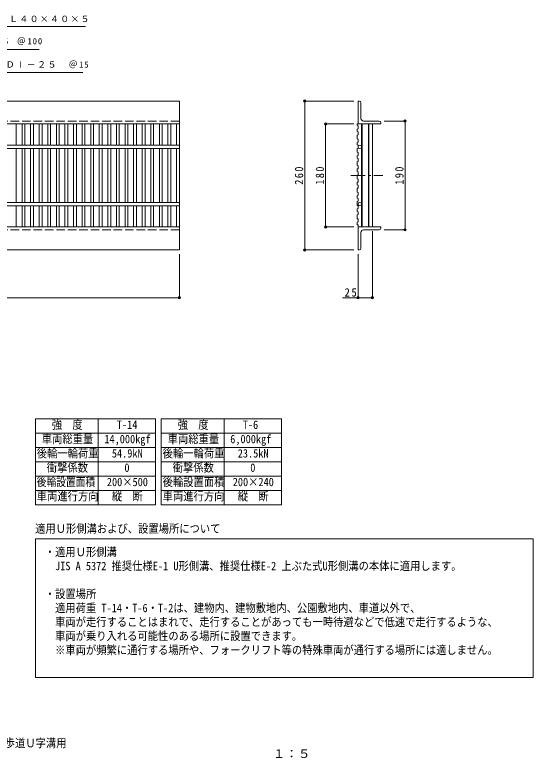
# Model space of a CAD drawing. Units: millimetres, scale not verified. Extents: x -905 to 910, y -686 to 619.
# Drawn here: x 4 to 910, y -680 to 619 of the extents above; entities that cross this region are included whole.
import ezdxf
from ezdxf.enums import TextEntityAlignment as Align

# ---------------------------------------------------------------- set-up
doc = ezdxf.new("R2010")
doc.units = ezdxf.units.MM
doc.header["$LTSCALE"] = 5
doc.header["$PDMODE"] = 32
doc.header["$PDSIZE"] = 4
doc.linetypes.add('CHAIN1', pattern=[8, 5, -1, 1, -1])
doc.linetypes.add('DASHED3', pattern=[4, 3, -1])
for name, color, linetype, lineweight in [('1-1_1-1ﾚｲﾔ', 2, 'Continuous', 9), ('1-2_1-2ﾚｲﾔ', 3, 'Continuous', 9), ('1-4_1-4ﾚｲﾔ', 7, 'Continuous', 9), ('1-5_1-5ﾚｲﾔ', 7, 'Continuous', 9), ('F-5_F-5ﾚｲﾔ', 7, 'Continuous', 9)]:
    doc.layers.add(name, color=color, linetype=linetype, lineweight=lineweight)
doc.layers.add('F-4_F-4ﾚｲﾔ', color=2, linetype='Continuous')
doc.styles.add('ＭＳ ゴシック', font='')
doc.styles.get('ＭＳ ゴシック').set_extended_font_data('MS Gothic')

msp = doc.modelspace()

# ---------------------------------------------------------------- linework, layer by layer
at = {"layer": '1-1_1-1ﾚｲﾔ'}
for p, q in [((-703.29, 468.158), (291.71, 468.158)), ((291.71, 428.158), (291.71, 468.158)), ((606.054, 468.158), (604.054, 468.158)), ((604.054, 468.158), (604.054, 428.159)), ((609.054, 465.158), (609.054, 437.658)), ((641.054, 433.158), (613.554, 433.158)), ((644.054, 430.158), (644.054, 428.159)), ((-703.29, 428.158), (291.71, 428.158)), ((604.054, 428.159), (644.054, 428.159)), ((-703.29, 248.158), (291.71, 248.158)), ((291.71, 248.158), (291.71, 208.158)), ((604.054, 248.158), (644.054, 248.158)), ((604.054, 208.158), (604.054, 248.158)), ((644.054, 246.158), (644.054, 248.158)), ((609.054, 211.158), (609.054, 238.658)), ((641.054, 243.158), (613.554, 243.158)), ((-703.29, 208.158), (291.71, 208.158)), ((604.054, 208.158), (606.054, 208.158))]:
    msp.add_line(p, q, dxfattribs=at)
at = {"layer": '1-1_1-1ﾚｲﾔ', "linetype": 'DASHED3'}
for p, q in [((-703.29, 433.158), (291.71, 433.158)), ((-703.29, 243.158), (291.71, 243.158))]:
    msp.add_line(p, q, dxfattribs=at)
at = {"layer": '1-1_1-1ﾚｲﾔ'}
for centre, radius, start, end in [((606.054, 465.158), 3, 0, 90), ((613.554, 437.658), 4.5, 180, 270), ((641.054, 430.158), 3, 0, 90), ((613.554, 238.658), 4.5, 90, 180), ((641.054, 246.158), 3, 270, 0), ((606.054, 211.158), 3, 270, 0)]:
    msp.add_arc(centre, radius, start, end, dxfattribs=at)
at = {"layer": '1-2_1-2ﾚｲﾔ'}
for p, q in [((6.71, 391.158), (6.71, 428.158)), ((16.709, 391.158), (16.709, 428.158)), ((21.71, 391.158), (21.71, 428.158)), ((31.709, 391.158), (31.709, 428.158)), ((36.709, 391.158), (36.709, 428.158)), ((46.709, 391.158), (46.709, 428.158)), ((51.709, 391.158), (51.709, 428.158)), ((61.709, 391.158), (61.709, 428.158)), ((66.71, 391.158), (66.71, 428.158)), ((76.709, 391.158), (76.709, 428.158)), ((81.709, 391.158), (81.709, 428.158)), ((91.709, 391.158), (91.709, 428.158)), ((96.709, 391.158), (96.709, 428.158)), ((106.709, 391.158), (106.709, 428.158)), ((111.709, 391.158), (111.709, 428.158)), ((121.709, 391.158), (121.709, 428.158)), ((126.709, 391.158), (126.709, 428.158)), ((136.709, 391.158), (136.709, 428.158)), ((141.709, 391.158), (141.709, 428.158)), ((151.709, 391.158), (151.709, 428.158)), ((156.709, 391.158), (156.709, 428.158)), ((166.709, 391.158), (166.709, 428.158)), ((171.709, 391.158), (171.709, 428.158)), ((181.709, 391.158), (181.709, 428.158)), ((186.709, 391.158), (186.709, 428.158)), ((196.709, 391.158), (196.709, 428.158)), ((201.709, 391.158), (201.709, 428.158)), ((211.709, 391.158), (211.709, 428.158)), ((216.709, 391.158), (216.709, 428.158)), ((226.709, 391.158), (226.709, 428.158)), ((231.709, 391.158), (231.709, 428.158)), ((241.709, 391.158), (241.709, 428.158)), ((246.709, 391.158), (246.709, 428.158)), ((256.709, 391.158), (256.709, 428.158)), ((261.709, 391.158), (261.709, 428.158)), ((271.709, 391.158), (271.709, 428.158)), ((276.709, 391.158), (276.709, 428.158)), ((286.71, 391.158), (286.71, 428.158)), ((291.71, 248.158), (291.71, 428.158)), ((602.554, 425.234), (604.054, 424.723)), ((602.554, 419.098), (604.054, 419.61)), ((604.054, 424.723), (604.054, 419.61)), ((610.054, 428.159), (610.054, 248.158)), ((611.054, 428.159), (611.054, 248.158)), ((622.054, 428.159), (622.054, 248.158)), ((623.054, 428.159), (623.054, 248.158)), ((629.054, 428.159), (629.054, 248.158)), ((602.554, 408.555), (604.054, 409.067)), ((604.054, 414.18), (604.054, 409.067)), ((291.71, 391.158), (-703.29, 391.158)), ((602.554, 395.872), (604.054, 396.383)), ((604.054, 401.497), (604.054, 396.383)), ((604.054, 390.953), (604.054, 385.84)), ((291.71, 385.158), (-703.29, 385.158)), ((6.71, 291.158), (6.71, 385.158)), ((16.709, 291.158), (16.709, 385.158)), ((21.71, 291.158), (21.71, 385.158)), ((31.709, 291.158), (31.709, 385.158)), ((36.709, 291.158), (36.709, 385.158)), ((46.709, 291.158), (46.709, 385.158)), ((51.709, 291.158), (51.709, 385.158)), ((61.709, 291.158), (61.709, 385.158)), ((66.71, 291.158), (66.71, 385.158)), ((76.709, 291.158), (76.709, 385.158)), ((81.709, 291.158), (81.709, 385.158)), ((91.709, 291.158), (91.709, 385.158)), ((96.709, 291.158), (96.709, 385.158)), ((106.709, 291.158), (106.709, 385.158)), ((111.709, 291.158), (111.709, 385.158)), ((121.709, 291.158), (121.709, 385.158)), ((126.709, 291.158), (126.709, 385.158)), ((136.709, 291.158), (136.709, 385.158)), ((141.709, 291.158), (141.709, 385.158)), ((151.709, 291.158), (151.709, 385.158)), ((156.709, 291.158), (156.709, 385.158)), ((166.709, 291.158), (166.709, 385.158)), ((171.709, 291.158), (171.709, 385.158)), ((181.709, 291.158), (181.709, 385.158)), ((186.709, 291.158), (186.709, 385.158)), ((196.709, 291.158), (196.709, 385.158)), ((201.709, 291.158), (201.709, 385.158)), ((211.709, 291.158), (211.709, 385.158)), ((216.709, 291.158), (216.709, 385.158)), ((226.709, 291.158), (226.709, 385.158)), ((231.709, 291.158), (231.709, 385.158)), ((241.709, 291.158), (241.709, 385.158)), ((246.709, 291.158), (246.709, 385.158)), ((256.709, 291.158), (256.709, 385.158)), ((261.709, 291.158), (261.709, 385.158)), ((271.709, 291.158), (271.709, 385.158)), ((276.709, 291.158), (276.709, 385.158)), ((286.71, 291.158), (286.71, 385.158)), ((602.554, 385.329), (604.054, 385.84)), ((604.054, 378.27), (604.054, 373.157)), ((602.554, 372.646), (604.054, 373.157)), ((604.054, 367.727), (604.054, 362.614)), ((602.554, 362.102), (604.054, 362.614)), ((604.054, 355.044), (604.054, 349.93)), ((602.554, 349.419), (604.054, 349.93)), ((602.554, 338.876), (604.054, 339.387)), ((604.054, 344.501), (604.054, 339.387)), ((602.554, 326.193), (604.054, 326.704)), ((604.054, 331.817), (604.054, 326.704)), ((602.554, 315.65), (604.054, 316.161)), ((604.054, 321.274), (604.054, 316.161)), ((602.554, 302.966), (604.054, 303.478)), ((602.554, 302.966), (602.554, 298.559)), ((604.054, 308.591), (604.054, 303.478)), ((291.71, 291.158), (-703.29, 291.158)), ((602.554, 298.559), (604.054, 298.048)), ((602.554, 292.423), (604.054, 292.935)), ((604.054, 298.048), (604.054, 292.935)), ((291.71, 285.158), (-703.29, 285.158)), ((6.71, 248.158), (6.71, 285.158)), ((16.709, 248.158), (16.709, 285.158)), ((21.71, 248.158), (21.71, 285.158)), ((31.709, 248.158), (31.709, 285.158)), ((36.709, 248.158), (36.709, 285.158)), ((46.709, 248.158), (46.709, 285.158)), ((51.709, 248.158), (51.709, 285.158)), ((61.709, 248.158), (61.709, 285.158)), ((66.71, 248.158), (66.71, 285.158)), ((76.709, 248.158), (76.709, 285.158)), ((81.709, 248.158), (81.709, 285.158)), ((91.709, 248.158), (91.709, 285.158)), ((96.709, 248.158), (96.709, 285.158)), ((106.709, 248.158), (106.709, 285.158)), ((111.709, 248.158), (111.709, 285.158)), ((121.709, 248.158), (121.709, 285.158)), ((126.709, 248.158), (126.709, 285.158)), ((136.709, 248.158), (136.709, 285.158)), ((141.709, 248.158), (141.709, 285.158)), ((151.709, 248.158), (151.709, 285.158)), ((156.709, 248.158), (156.709, 285.158)), ((166.709, 248.158), (166.709, 285.158)), ((171.709, 248.158), (171.709, 285.158)), ((181.709, 248.158), (181.709, 285.158)), ((186.709, 248.158), (186.709, 285.158)), ((196.709, 248.158), (196.709, 285.158)), ((201.709, 248.158), (201.709, 285.158)), ((211.709, 248.158), (211.709, 285.158)), ((216.709, 248.158), (216.709, 285.158)), ((226.709, 248.158), (226.709, 285.158)), ((231.709, 248.158), (231.709, 285.158)), ((241.709, 248.158), (241.709, 285.158)), ((246.709, 248.158), (246.709, 285.158)), ((256.709, 248.158), (256.709, 285.158)), ((261.709, 248.158), (261.709, 285.158)), ((271.709, 248.158), (271.709, 285.158)), ((276.709, 248.158), (276.709, 285.158)), ((286.71, 248.158), (286.71, 285.158)), ((602.554, 279.74), (604.054, 280.251)), ((604.054, 285.365), (604.054, 280.251)), ((604.054, 274.821), (604.054, 269.708)), ((602.554, 269.197), (604.054, 269.708)), ((604.054, 262.138), (604.054, 257.025)), ((602.554, 256.514), (604.054, 257.025)), ((604.054, 251.595), (604.054, 246.482))]:
    msp.add_line(p, q, dxfattribs=at)
at = {"layer": '1-2_1-2ﾚｲﾔ', "linetype": 'CHAIN1'}
msp.add_line((591.588, 338.158), (647.588, 338.158), dxfattribs=at)
at = {"layer": '1-2_1-2ﾚｲﾔ'}
for points in [[(604.054, 428.159), (602.554, 428.159), (602.554, 425.234)], [(602.554, 419.098), (602.554, 414.691), (604.054, 414.18)], [(602.554, 408.555), (602.554, 402.008), (604.054, 401.497)], [(602.554, 395.872), (602.554, 391.465), (604.054, 390.953)], [(602.554, 385.329), (602.554, 378.781), (604.054, 378.27)], [(602.554, 372.646), (602.554, 368.238), (604.054, 367.727)], [(602.554, 362.102), (602.554, 355.555), (604.054, 355.044)], [(602.554, 349.419), (602.554, 345.012), (604.054, 344.501)], [(602.554, 338.876), (602.554, 332.329), (604.054, 331.817)], [(602.554, 326.193), (602.554, 321.785), (604.054, 321.274)], [(602.554, 315.65), (602.554, 309.102), (604.054, 308.591)], [(602.554, 292.423), (602.554, 285.876), (604.054, 285.365)], [(602.554, 279.74), (602.554, 275.333), (604.054, 274.821)], [(602.554, 269.197), (602.554, 262.649), (604.054, 262.138)], [(602.554, 256.514), (602.554, 252.106), (604.054, 251.595)]]:
    msp.add_lwpolyline(points, dxfattribs=at)
for centre in [(607.054, 388.159), (607.054, 288.158)]:
    msp.add_circle(centre, 3, dxfattribs=at)
at = {"layer": '1-4_1-4ﾚｲﾔ'}
for p, q in [((596.554, 468.158), (509.311, 468.158)), ((510.811, 208.158), (510.811, 468.158)), ((649.408, 433.158), (687.743, 433.158)), ((686.243, 243.158), (686.243, 433.158)), ((596.554, 428.159), (545.797, 428.159)), ((547.297, 248.158), (547.297, 428.159)), ((596.554, 248.158), (545.797, 248.158)), ((629.054, 240.658), (629.054, 123.027)), ((649.408, 243.158), (687.743, 243.158)), ((596.554, 208.158), (509.311, 208.158)), ((291.71, 200.658), (291.71, 123.027)), ((604.054, 200.658), (604.054, 123.027)), ((-703.29, 124.527), (291.71, 124.527)), ((576.886, 124.527), (631.227, 124.527))]:
    msp.add_line(p, q, dxfattribs=at)
for p in [(510.811, 468.158), (547.297, 428.159), (686.243, 433.158), (547.297, 248.158), (686.243, 243.158), (510.811, 208.158), (291.71, 124.527), (604.054, 124.527), (629.054, 124.527)]:
    msp.add_point(p, dxfattribs=at)
at = {"layer": '1-5_1-5ﾚｲﾔ'}
for p, q in [((-164.093, 598.159), (127.385, 598.159)), ((-139.811, 558.159), (46.59, 558.159)), ((-115.529, 518.159), (122.771, 518.159))]:
    msp.add_line(p, q, dxfattribs=at)
at = {"layer": 'F-5_F-5ﾚｲﾔ', "color": 2}
for p, q in [((40, -87.055), (40, -237.055)), ((40, -87.055), (250, -87.055)), ((150, -87.055), (150, -237.055)), ((250, -87.055), (250, -237.055)), ((260, -87.055), (260, -237.055)), ((260, -87.055), (470, -87.055)), ((370, -87.055), (370, -237.055)), ((470, -87.055), (470, -237.055)), ((40, -112.055), (250, -112.055)), ((260, -112.055), (470, -112.055)), ((40, -137.055), (250, -137.055)), ((260, -137.055), (470, -137.055)), ((40, -162.055), (250, -162.055)), ((260, -162.055), (470, -162.055)), ((40, -187.055), (250, -187.055)), ((260, -187.055), (470, -187.055)), ((40, -212.055), (250, -212.055)), ((260, -212.055), (470, -212.055)), ((40, -237.055), (250, -237.055)), ((260, -237.055), (470, -237.055)), ((40, -296.661), (910, -296.661)), ((40, -539.054), (40, -296.661))]:
    msp.add_line(p, q, dxfattribs=at)
msp.add_lwpolyline([(910, -296.661), (910, -539.054), (40, -539.054)], dxfattribs=at)

# ---------------------------------------------------------------- texts
at = {"layer": '1-4_1-4ﾚｲﾔ', "color": 2, "char_height": 14.66, "attachment_point": 7, "rotation": 90, "style": 'ＭＳ ゴシック'}
for s, insert in [('\\T1.27;\\W0.9;260', (508.311, 321.908)), ('\\T1.27;\\W0.9;180', (544.797, 321.908)), ('\\T1.27;\\W0.9;190', (683.743, 321.908))]:
    msp.add_mtext(s, dxfattribs=dict(at, insert=insert))
at = {"layer": '1-4_1-4ﾚｲﾔ', "color": 2, "insert": (580.315, 126.334), "char_height": 14.66, "attachment_point": 7, "style": 'ＭＳ ゴシック'}
msp.add_mtext('\\T1.27;\\W0.95;25', dxfattribs=at)
at = {"layer": '1-5_1-5ﾚｲﾔ', "char_height": 11, "attachment_point": 7, "style": 'ＭＳ ゴシック'}
for s, insert in [('\\T1.17;受けつばアングル\\~Ｌ４０×４０×５', (-158.865, 604.872)), ('\\T1.21;クロスバー\\~φ６\\~＠100', (-135.91, 564.148)), ('\\T1.19;メインバー\\~ＤⅠ－２５\u3000＠15', (-112.229, 525.394))]:
    msp.add_mtext(s, dxfattribs=dict(at, insert=insert))
at = {"layer": 'F-4_F-4ﾚｲﾔ', "style": 'ＭＳ ゴシック', "width": 0.9}
msp.add_text('スチール製グレーチング\u3000細目滑り止め模様付\u3000歩道Ｕ字溝用', height=14.66, dxfattribs=at).set_placement((-409.447, -665.304), align=Align.BOTTOM_LEFT)
at = {"layer": 'F-5_F-5ﾚｲﾔ', "style": 'ＭＳ ゴシック'}
for s, width, p in [('強\u3000度', 0.9, (68.75, -109.055)), ('T-14', 0.9, (182.5, -109.055)), ('強\u3000度', 0.9, (288.75, -109.055)), ('T-6', 0.9, (402.5, -109.055)), ('車両総重量', 0.9, (51.25, -134.055)), ('14,000kgf', 0.9, (160.625, -134.055)), ('車両総重量', 0.9, (271.25, -134.055)), ('6,000kgf', 0.9, (380.625, -134.055)), ('後輪一輪荷重', 0.9, (42.5, -159.055)), ('54.9kN', 0.9, (173.75, -159.055)), ('後輪一輪荷重', 0.9, (262.5, -159.055)), ('23.5kN', 0.9, (393.75, -159.055)), ('衝撃係数', 0.9, (60, -184.055)), ('0', 0.9, (195.625, -184.055)), ('衝撃係数', 0.9, (280, -184.055)), ('0', 0.9, (415.625, -184.055)), ('後輪設置面積', 0.85, (42.5, -209.055)), ('200×500', 0.9, (165, -209.055)), ('後輪設置面積', 0.9, (262.5, -209.055)), ('200×240', 0.9, (385, -209.055)), ('車両進行方向', 0.9, (42.5, -234.055)), ('縦\u3000断', 0.9, (173.75, -234.055)), ('車両進行方向', 0.9, (262.5, -234.055)), ('縦\u3000断', 0.9, (393.75, -234.055)), ('適用Ｕ形側溝および、設置場所について', 0.9, (39.559, -290.595)), ('・適用Ｕ形側溝', 0.9, (56.474, -331.373)), ('\u3000JIS A 5372 推奨仕様E-1 U形側溝、推奨仕様E-2 上ぶた式U形側溝の本体に適用します。', 0.9, (56.474, -355.842)), ('・設置場所', 0.9, (56.474, -404.781)), ('\u3000適用荷重 T-14・T-6・T-2は、建物内、建物敷地内、公園敷地内、車道以外で、', 0.9, (56.474, -429.251)), ('\u3000車両が走行することはまれで、走行することがあっても一時待避などで低速で走行するような、', 0.9, (56.474, -453.72)), ('\u3000車両が乗り入れる可能性のある場所に設置できます。 ', 0.9, (56.474, -478.189)), ('\u3000※車両が頻繁に通行する場所や、フォークリフト等の特殊車両が通行する場所には適しません。', 0.9, (56.474, -502.659))]:
    msp.add_text(s, height=14.66, dxfattribs=dict(at, width=width)).set_placement(p, align=Align.BOTTOM_LEFT)
at = {"layer": 'F-5_F-5ﾚｲﾔ', "color": 2, "style": 'ＭＳ ゴシック', "width": 1.1}
msp.add_text('１：５', height=14.66, dxfattribs=at).set_placement((454.889, -683.96), align=Align.BOTTOM_LEFT)

doc.saveas('drawing.dxf')
